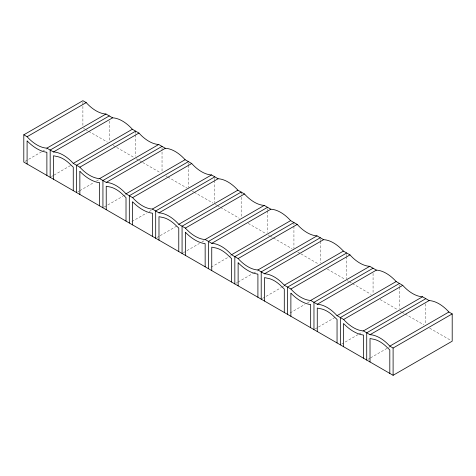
<?xml version="1.0" encoding="UTF-8"?>
<svg xmlns="http://www.w3.org/2000/svg" width="476" height="476" viewBox="0 0 476 476"><rect width="100%" height="100%" fill="white"/><g stroke="black" fill="none" stroke-linecap="round" stroke-linejoin="round"><path stroke-width="0.36" stroke-dasharray="2.38 1.78" d="M25.085 161.346L41.787 151.707M42.429 151.332L46.285 149.107M51.462 176.578L53.389 175.465M54.032 175.097L71.376 165.083M77.844 191.804L79.129 191.066M79.772 190.692L93.903 182.534M96.473 181.053L99.038 179.571M104.22 207.036L122.85 196.279M123.492 195.91L125.42 194.797M131.882 221.524L146.662 212.992M149.226 211.511L151.796 210.029M156.979 237.494L159.549 236.013M160.192 235.644L176.893 225.999M183.355 252.726L199.414 243.456M201.985 241.969L204.555 240.487M211.023 267.214L228.367 257.201M229.01 256.832L230.931 255.719M236.114 283.184L237.399 282.441M238.042 282.072L252.815 273.539M253.458 273.17L257.314 270.945M262.496 298.416L281.12 287.659M281.762 287.29L283.69 286.177M290.158 312.905L304.932 304.372M307.502 302.891L310.072 301.403M315.249 328.874L317.819 327.393M318.462 327.018L335.163 317.379M341.631 344.1L358.333 334.461M358.975 334.092L362.825 331.867M368.007 359.332L369.935 358.22M370.578 357.851L387.922 347.837M388.565 347.468L389.85 346.724M83.538 128.341L84.829 129.085M85.472 129.454L88.042 130.942M88.685 131.311L107.344 142.086M113.133 145.43L134.369 157.687M136.297 158.8L138.873 160.287M139.516 160.656L142.086 162.143M142.735 162.512L160.103 172.544M165.892 175.888L167.183 176.632M167.826 177.001L187.127 188.145M192.274 191.12L193.559 191.858M194.202 192.233L212.861 203.002M215.432 204.49L216.723 205.233M217.365 205.602L219.936 207.09M220.584 207.459L239.238 218.234M248.246 223.434L266.262 233.835M268.19 234.948L269.481 235.691M270.124 236.06L272.694 237.548M273.337 237.923L291.996 248.692M297.786 252.036L300.362 253.524M301.005 253.892L319.021 264.293M327.381 269.124L344.755 279.15M347.331 280.638L348.616 281.381M349.259 281.75L351.829 283.238M352.478 283.607L371.131 294.382M380.14 299.582L398.156 309.983M400.084 311.096L401.375 311.839M402.018 312.214L404.588 313.696M405.231 314.071L423.89 324.84M429.679 328.184L450.915 340.441M425.824 303.843L425.824 324.483M399.441 284.928L399.441 286.397M399.441 287.135L399.441 308.513M373.065 273.385L373.065 294.019M346.683 254.464L346.683 255.939M346.683 256.677L346.683 278.793M320.306 239.238L320.306 240.713M320.306 241.451L320.306 262.823M293.93 222.53L293.93 225.481M293.93 226.219L293.93 248.335M267.548 208.78L267.548 210.249M267.548 210.987L267.548 232.365M241.171 192.072L241.171 194.285M241.171 197.231L241.171 217.133M214.789 178.316L214.789 179.791M214.789 180.529L214.789 202.645M188.413 163.09L188.413 164.565M188.413 165.303L188.413 187.413M162.036 147.857L162.036 171.449M135.654 131.156L135.654 134.101M135.654 134.839L135.654 156.217M109.278 121.082L109.278 141.723M82.895 102.167L82.895 126.497"/><path stroke-width="0.71" d="M23.8 134.815L82.895 100.698L86.192 102.602A33.487 19.332 60 0 0 105.981 114.02L112.574 117.828A33.487 19.332 60 0 1 132.358 129.252L138.95 133.06A33.487 19.332 60 0 0 158.734 144.484L165.333 148.286A33.487 19.332 60 0 1 185.116 159.71L191.709 163.518A33.487 19.332 60 0 0 211.493 174.942L218.091 178.75A33.487 19.332 60 0 1 237.875 190.168L244.468 193.976A33.487 19.332 60 0 0 264.251 205.4L270.844 209.208A33.487 19.332 60 0 1 290.628 220.632L297.226 224.434A33.487 19.332 60 0 0 317.01 235.858L323.603 239.666A33.487 19.332 60 0 1 343.386 251.09L349.985 254.898A33.487 19.332 60 0 0 369.769 266.316L376.361 270.124A33.487 19.332 60 0 1 396.145 281.548L402.738 285.356A33.487 19.332 60 0 0 422.521 296.78L429.12 300.582A33.487 19.332 60 0 1 448.904 312.006L452.2 313.91L452.2 341.185L393.105 375.302L23.8 162.09L23.8 134.815L27.096 136.719A33.487 19.332 60 0 0 46.88 148.143L53.479 151.951A33.487 19.332 60 0 1 73.262 163.369L79.855 167.177A33.487 19.332 60 0 0 99.639 178.601L106.231 182.409A33.487 19.332 60 0 1 126.015 193.827L132.614 197.635A33.487 19.332 60 0 0 152.397 209.059L158.99 212.867A33.487 19.332 60 0 1 178.774 224.291L185.372 228.099A33.487 19.332 60 0 0 205.156 239.517L211.749 243.325A33.487 19.332 60 0 1 231.532 254.749L238.125 258.557A33.487 19.332 60 0 0 257.909 269.975L264.507 273.783A33.487 19.332 60 0 1 284.291 285.207L290.884 289.015A33.487 19.332 60 0 0 310.667 300.439L317.266 304.247A33.487 19.332 60 0 1 337.05 315.665L343.642 319.473A33.487 19.332 60 0 0 363.426 330.897L370.019 334.705A33.487 19.332 60 0 1 389.808 346.129L393.105 348.027L452.2 313.91M27.096 136.719L86.192 102.602M46.88 148.143L105.981 114.02M109.278 115.924L50.176 150.047L50.176 177.322M53.479 151.951L112.574 117.828M73.262 163.369L132.358 129.252M135.654 131.156L76.559 165.273L76.559 192.548M79.855 167.177L138.95 133.06M99.639 178.601L158.734 144.484M162.036 146.382L102.935 180.505L102.935 207.78M106.231 182.409L165.333 148.286M126.015 193.827L185.116 159.71M188.413 161.614L129.317 195.731L129.317 223.006M132.614 197.635L191.709 163.518M152.397 209.059L211.493 174.942M214.789 176.846L155.694 210.963L155.694 238.238M158.99 212.867L218.091 178.75M178.774 224.291L237.875 190.168M241.171 192.072L182.07 226.195L182.07 253.47M185.372 228.099L244.468 193.976M205.156 239.517L264.251 205.4M267.548 207.304L208.452 241.421L208.452 268.696M211.749 243.325L270.844 209.208M231.532 254.749L290.628 220.632M293.93 222.53L234.829 256.653L234.829 283.928M238.125 258.557L297.226 224.434M257.909 269.975L317.01 235.858M320.306 237.762L261.211 271.879L261.211 299.154M264.507 273.783L323.603 239.666M284.291 285.207L343.386 251.09M346.683 252.994L287.587 287.111L287.587 314.386M290.884 289.015L349.985 254.898M310.667 300.439L369.769 266.316M373.065 268.22L313.964 302.343L313.964 329.618M317.266 304.247L376.361 270.124M337.05 315.665L396.145 281.548M399.441 283.452L340.346 317.569L340.346 344.844M343.642 319.473L402.738 285.356M363.426 330.897L422.521 296.78M425.824 298.678L366.722 332.801L366.722 360.076M370.019 334.705L429.12 300.582M389.808 346.129L448.904 312.006M393.105 348.027L393.105 375.302M389.808 373.398L389.808 349.931L387.077 347.361A28.816 16.636 60 0 0 372.75 339.09L370.019 338.513L370.019 361.98M363.426 358.172L363.426 335.021L363.015 334.985A38.151 22.027 60 0 1 344.053 324.031L343.642 323.603L343.642 346.748M337.05 342.94L337.05 319.473L334.319 316.903A28.816 16.636 60 0 0 319.991 308.632L317.266 308.055L317.266 331.516M310.667 327.714L310.667 304.563L310.257 304.521A38.151 22.027 60 0 1 291.294 293.573L290.884 293.139L290.884 316.29M284.291 312.482L284.291 289.015L281.56 286.445A28.816 16.636 60 0 0 267.238 278.174L264.507 277.591L264.507 301.058M257.909 297.25L257.909 274.105L257.504 274.063A38.151 22.027 60 0 1 238.535 263.115L238.125 262.681L238.125 285.832M231.532 282.024L231.532 258.557L228.801 255.981A28.816 16.636 60 0 0 214.48 247.71L211.749 247.133L211.749 270.6M205.156 266.792L205.156 243.647L204.745 243.605A38.151 22.027 60 0 1 185.777 232.657L185.372 232.223L185.372 255.368M178.774 251.566L178.774 228.099L176.049 225.523A28.816 16.636 60 0 0 161.721 217.252L158.99 216.675L158.99 240.142M152.397 236.334L152.397 213.183L151.987 213.147A38.151 22.027 60 0 1 133.024 202.199L132.614 201.764L132.614 224.91M126.015 221.102L126.015 197.635L123.29 195.065A28.816 16.636 60 0 0 108.962 186.794L106.231 186.217L106.231 209.684M99.639 205.876L99.639 182.725L99.228 182.689A38.151 22.027 60 0 1 80.266 171.735L79.855 171.3L79.855 194.452M73.262 190.644L73.262 167.177L70.531 164.607A28.816 16.636 60 0 0 56.204 156.336L53.479 155.753L53.479 179.22M46.88 175.418L46.88 152.266L46.469 152.225A38.151 22.027 60 0 1 27.507 141.277L27.096 140.842L27.096 163.994"/></g></svg>
